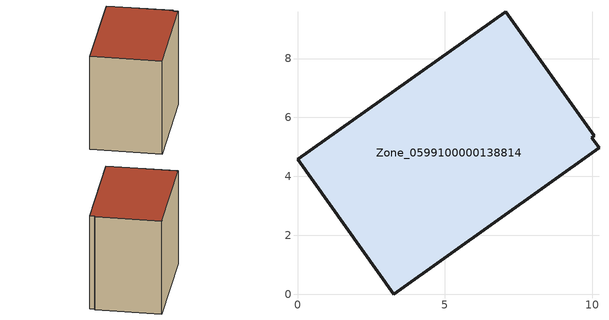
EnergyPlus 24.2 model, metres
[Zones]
Zone_0599100000138814
 floor ground (C_G): 10.08,5.38 9.99,5.31 10.23,4.98 3.27,0 0,4.58 7.07,9.59 z0
 wall outside (C_F): 10.08,5.38 7.07,9.59 0,4.58 3.27,0 10.23,4.98 9.99,5.31 10.08,5.38 z0:7.95
 roof outside (C_R): 9.99,5.31 10.08,5.38 7.07,9.59 0,4.58 3.27,0 10.23,4.98 z7.95
[BUILDING]
Pand.0599100000138814: North Axis=0; Terrain=City; Loads Convergence Tolerance Value=0.04; Temperature Convergence Tolerance Value=0.4; Solar Distribution=FullExterior; Maximum Number of Warmup Days=25; Minimum Number of Warmup Days=1
[Site:Location]
Rotterdam.The.Hague.AP_ZH_NLD Design_Conditions: Latitude=51.96; Longitude=4.45; Time Zone=1; Elevation=-4.5
[SITE:GROUNDTEMPERATURE:BUILDINGSURFACE]
18, 18, 18, 18, 18, 18, 18, 18, 18, 18, 18, 18
[MATERIAL] Thermal Absorptance=0.9; Solar Absorptance=0.7; Visible Absorptance=0.7
Name | Roughness | Thickness | Conductivity | Density | Specific Heat
G.TC.1975-1991 | MediumSmooth | 0.15 | 0.288461 | 540 | 1210
F.TC.1975-1991 | Rough | 0.3 | 0.230769 | 1920 | 840
R.TC.1975-1991 | MediumRough | 0.2 | 0.153846 | 1500 | 1000
[CONSTRUCTION]
C_G: G.TC.1975-1991
C_F: F.TC.1975-1991
C_R: R.TC.1975-1991
[ZONE]
Zone_0599100000138814: Type=1; Multiplier=1; Ceiling Height=Autocalculate; Volume=Autocalculate; Floor Area=autocalculate; Part of Total Floor Area=Yes
[ZONEINFILTRATION:DESIGNFLOWRATE]
Infil_Zone_0599100000138814: Zone or ZoneList or Space or SpaceList=Zone_0599100000138814; Schedule=AlwaysOn; Design Flow Rate Calculation Method=Flow/Area; Flow Rate per Floor Area=0.003; Constant Term Coefficient=1; Temperature Term Coefficient=0; Velocity Term Coefficient=0; Velocity Squared Term Coefficient=0
[HVACTEMPLATE:ZONE:IDEALLOADSAIRSYSTEM]
Zone_0599100000138814: Maximum Heating Supply Air Temperature=50; Minimum Cooling Supply Air Temperature=13; Maximum Heating Supply Air Humidity Ratio=0.0156; Minimum Cooling Supply Air Humidity Ratio=0.0077; Heating Limit=NoLimit; Cooling Limit=NoLimit; Dehumidification Control Type=ConstantSensibleHeatRatio; Cooling Sensible Heat Ratio=0.7; Dehumidification Setpoint=60; Humidification Control Type=None; Humidification Setpoint=30; Outdoor Air Method=None; Outdoor Air Flow Rate per Person=0.00944; Outdoor Air Flow Rate per Zone Floor Area=0; Outdoor Air Flow Rate per Zone=0; Demand Controlled Ventilation Type=None; Outdoor Air Economizer Type=NoEconomizer; Heat Recovery Type=None; Sensible Heat Recovery Effectiveness=0.7; Latent Heat Recovery Effectiveness=0.65
[ZONECONTROL:THERMOSTAT]
ThermostatControl_Zone_0599100000138814: Zone or ZoneList=Zone_0599100000138814; Control Type Schedule=DualSetpointControlType; Control 1=Thermostat_Zone_0599100000138814; Temperature Difference Between Cutout And Setpoint=0
[THERMOSTATSETPOINT:DUALSETPOINT]
Thermostat_Zone_0599100000138814: Heating Setpoint Temperature Schedule=HeatingSetpoint_Zone_0599100000138814; Cooling Setpoint Temperature Schedule=CoolingSetpoint_Zone_0599100000138814
[SCHEDULE:COMPACT]
HeatingSetpoint_Zone_0599100000138814: Through: 12/31, For: AllDays, Until: 24:00, 21
CoolingSetpoint_Zone_0599100000138814: Through: 12/31, For: AllDays, Until: 24:00, 24
DualSetpointControlType: Through: 12/31, For: AllDays, Until: 24:00, 4
AlwaysOn: Through: 12/31, For: AllDays, Until: 24:00, 1
